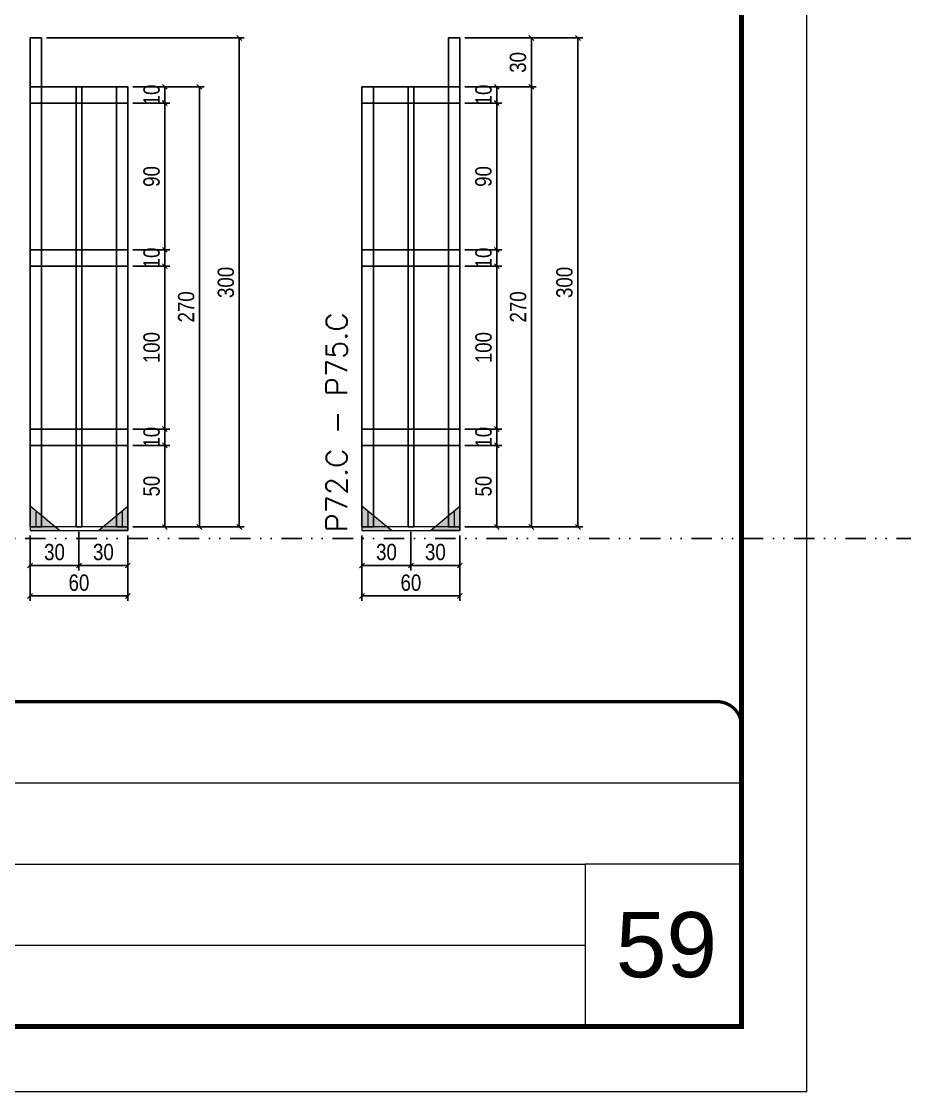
# Model space of a CAD drawing. Header units: millimetres. Extents: x 13777 to 27878, y -21631 to 6985.
# Drawn here: x 18587 to 19128, y -10145 to -9489 of the extents above; entities that cross this region are included whole.
import ezdxf

# ---------------------------------------------------------------- set-up
doc = ezdxf.new("R2010")
doc.units = ezdxf.units.MM
for name, pattern in [('CONTINUO', [0]), ('DASHED', [0.75, 0.5, -0.25]), ('DIVIDE2', [0.625, 0.25, -0.125, 0, -0.125, 0, -0.125]), ('HIDDEN', [0.375, 0.25, -0.125])]:
    doc.linetypes.add(name, pattern=pattern)
for name, color, linetype, lineweight in [('CARIMBO', 255, 'Continuous', 9), ('Folhas', 255, 'Continuous', 9), ('Madeira', 126, 'Continuous', 18), ('Sarr 2.2x7', 40, 'Continuous', 9), ('SARRAFO DE PRESSAO', 251, 'DASHED', 9), ('Texto Seção', 7, 'Continuous', 15)]:
    doc.layers.add(name, color=color, linetype=linetype, lineweight=lineweight)
for name, color, linetype in [('COTA', 241, 'Continuous'), ('Nível', 160, 'Continuous'), ('SARR_2.2x10', 60, 'Continuous'), ('SARR_3.5x7', 81, 'Continuous'), ('SARR_7x7', 40, 'Continuous')]:
    doc.layers.add(name, color=color, linetype=linetype)
doc.styles.add('ARIAL', font='arial.ttf')
doc.styles.add('COTA TECNICA', font='techl___.ttf', dxfattribs={"height": 10})
doc.styles.add('REGUA-120', font='ROMANS.shx', dxfattribs={"height": 15})
doc.dimstyles.new('PAINEL', dxfattribs={"dimtxt": 10, "dimasz": 3, "dimexe": 3, "dimexo": 3, "dimgap": 3, "dimtad": 1, "dimdec": 1, "dimzin": 12, "dimdsep": 46, "dimtxsty": 'COTA TECNICA', "dimblk1": 'OBLIQUE', "dimblk2": 'OBLIQUE', "dimsah": 1, "dimcen": 0.9, "dimclrd": 4, "dimclre": 4, "dimclrt": 240, "dimadec": 1, "dimazin": 3, "dimtfac": 1, "dimtdec": 1, "dimtmove": 0, "dimatfit": 3, "dimfxl": 1, "dimtolj": 1, "dimtzin": 12, "dimarcsym": 0})

# ---------------------------------------------------------------- blocks, each defined once
blk = doc.blocks.new('9999999999')
at = {"color": 30, "linetype": 'CONTINUO'}
for p, q in [((98564.56, 34379.64), (99583.98, 34379.64)), ((98564.56, 34329.83), (99487.98, 34329.83)), ((99583.98, 34329.83), (99487.98, 34329.83)), ((99487.98, 34329.83), (99487.98, 34230.21)), ((98564.56, 34280.02), (99487.98, 34280.02))]:
    blk.add_line(p, q, dxfattribs=at)
at = {"color": 30, "linetype": 'CONTINUO', "const_width": 2}
blk.add_lwpolyline([(99583.98, 34230.21), (99583.98, 34414.45, 0.414214), (99568.98, 34429.45), (98228.98, 34429.45, 0.414214), (98213.98, 34414.45), (98213.98, 34245.21, 0.414214), (98228.98, 34230.21), (99583.98, 34230.21)], format="xyb", dxfattribs=at)
at = {"layer": 'Folhas'}
blk.add_lwpolyline([(98138.98, 34190.21), (99623.98, 34190.21), (99623.98, 35240.21), (98138.98, 35240.21)], close=True, dxfattribs=at)
at = {"layer": 'Folhas', "color": 30, "const_width": 3}
blk.add_lwpolyline([(98213.98, 34230.21), (99583.98, 34230.21), (99583.98, 35200.21), (98213.98, 35200.21)], close=True, dxfattribs=at)
blk = doc.blocks.new('_Oblique')
at = {"color": 0, "linetype": 'ByBlock', "lineweight": -2}
blk.add_line((-0.5, -0.5), (0.5, 0.5), dxfattribs=at)
blk = doc.blocks.new('*D2602')
at = {"layer": 'COTA', "color": 4, "lineweight": -2, "transparency": 16777216}
for p, q in [((18592.03, -9804.04), (18592.03, -9844.22)), ((18652.03, -9804.04), (18652.03, -9844.22)), ((18652.03, -9841.22), (18592.03, -9841.22))]:
    blk.add_line(p, q, dxfattribs=at)
at = {"layer": 'Defpoints', "color": 0, "transparency": 16777216}
for p in [(18592.03, -9801.04), (18652.03, -9801.04), (18592.03, -9841.22)]:
    blk.add_point(p, dxfattribs=at)
at = {"layer": 'COTA', "color": 4, "lineweight": -2, "transparency": 16777216, "xscale": 3, "yscale": 3, "zscale": 3, "rotation": 180}
blk.add_blockref('_Oblique', (18592.03, -9841.22), dxfattribs=at)
at = {"layer": 'COTA', "color": 4, "lineweight": -2, "transparency": 16777216, "xscale": 3, "yscale": 3, "zscale": 3}
blk.add_blockref('_Oblique', (18652.03, -9841.22), dxfattribs=at)
at = {"layer": 'COTA', "color": 240, "transparency": 16777216, "insert": (18622.03, -9833.12), "char_height": 10, "attachment_point": 5, "style": 'COTA TECNICA'}
blk.add_mtext('\\A1;60', dxfattribs=at)
blk = doc.blocks.new('*D2603')
at = {"layer": 'COTA', "color": 4, "lineweight": -2, "transparency": 16777216}
for p, q in [((18655.03, -9748.84), (18677.73, -9748.84)), ((18674.73, -9798.84), (18674.73, -9748.84)), ((18655.03, -9798.84), (18677.73, -9798.84))]:
    blk.add_line(p, q, dxfattribs=at)
at = {"layer": 'Defpoints', "color": 0, "transparency": 16777216}
for p in [(18652.03, -9748.84), (18674.73, -9748.84), (18652.03, -9798.84)]:
    blk.add_point(p, dxfattribs=at)
at = {"layer": 'COTA', "color": 4, "lineweight": -2, "transparency": 16777216, "xscale": 3, "yscale": 3, "zscale": 3}
for p, rotation in [((18674.73, -9748.84), 90), ((18674.73, -9798.84), 270)]:
    blk.add_blockref('_Oblique', p, dxfattribs=dict(at, rotation=rotation))
at = {"layer": 'COTA', "color": 240, "transparency": 16777216, "insert": (18666.62, -9773.84), "char_height": 10, "attachment_point": 5, "rotation": 90, "style": 'COTA TECNICA'}
blk.add_mtext('\\A1;50', dxfattribs=at)
blk = doc.blocks.new('*D2604')
at = {"layer": 'COTA', "color": 4, "lineweight": -2, "transparency": 16777216}
for p, q in [((18655.03, -9738.84), (18677.73, -9738.84)), ((18674.73, -9748.84), (18674.73, -9738.84)), ((18655.03, -9748.84), (18677.73, -9748.84))]:
    blk.add_line(p, q, dxfattribs=at)
at = {"layer": 'Defpoints', "color": 0, "transparency": 16777216}
for p in [(18652.03, -9738.84), (18674.73, -9738.84), (18652.03, -9748.84)]:
    blk.add_point(p, dxfattribs=at)
at = {"layer": 'COTA', "color": 4, "lineweight": -2, "transparency": 16777216, "xscale": 3, "yscale": 3, "zscale": 3}
for p, rotation in [((18674.73, -9738.84), 90), ((18674.73, -9748.84), 270)]:
    blk.add_blockref('_Oblique', p, dxfattribs=dict(at, rotation=rotation))
at = {"layer": 'COTA', "color": 240, "transparency": 16777216, "insert": (18666.62, -9743.84), "char_height": 10, "attachment_point": 5, "rotation": 90, "style": 'COTA TECNICA'}
blk.add_mtext('\\A1;10', dxfattribs=at)
blk = doc.blocks.new('*D2605')
at = {"layer": 'COTA', "color": 4, "lineweight": -2, "transparency": 16777216}
for p, q in [((18655.03, -9638.84), (18677.73, -9638.84)), ((18674.73, -9738.84), (18674.73, -9638.84)), ((18655.03, -9738.84), (18677.73, -9738.84))]:
    blk.add_line(p, q, dxfattribs=at)
at = {"layer": 'Defpoints', "color": 0, "transparency": 16777216}
for p in [(18652.03, -9638.84), (18674.73, -9638.84), (18652.03, -9738.84)]:
    blk.add_point(p, dxfattribs=at)
at = {"layer": 'COTA', "color": 4, "lineweight": -2, "transparency": 16777216, "xscale": 3, "yscale": 3, "zscale": 3}
for p, rotation in [((18674.73, -9638.84), 90), ((18674.73, -9738.84), 270)]:
    blk.add_blockref('_Oblique', p, dxfattribs=dict(at, rotation=rotation))
at = {"layer": 'COTA', "color": 240, "transparency": 16777216, "insert": (18666.62, -9688.84), "char_height": 10, "attachment_point": 5, "rotation": 90, "style": 'COTA TECNICA'}
blk.add_mtext('\\A1;100', dxfattribs=at)
blk = doc.blocks.new('*D2606')
at = {"layer": 'COTA', "color": 4, "lineweight": -2, "transparency": 16777216}
for p, q in [((18655.03, -9628.84), (18677.73, -9628.84)), ((18674.73, -9638.84), (18674.73, -9628.84)), ((18655.03, -9638.84), (18677.73, -9638.84))]:
    blk.add_line(p, q, dxfattribs=at)
at = {"layer": 'Defpoints', "color": 0, "transparency": 16777216}
for p in [(18652.03, -9628.84), (18674.73, -9628.84), (18652.03, -9638.84)]:
    blk.add_point(p, dxfattribs=at)
at = {"layer": 'COTA', "color": 4, "lineweight": -2, "transparency": 16777216, "xscale": 3, "yscale": 3, "zscale": 3}
for p, rotation in [((18674.73, -9628.84), 90), ((18674.73, -9638.84), 270)]:
    blk.add_blockref('_Oblique', p, dxfattribs=dict(at, rotation=rotation))
at = {"layer": 'COTA', "color": 240, "transparency": 16777216, "insert": (18666.62, -9633.84), "char_height": 10, "attachment_point": 5, "rotation": 90, "style": 'COTA TECNICA'}
blk.add_mtext('\\A1;10', dxfattribs=at)
blk = doc.blocks.new('*D2607')
at = {"layer": 'COTA', "color": 4, "lineweight": -2, "transparency": 16777216}
for p, q in [((18655.03, -9538.84), (18677.73, -9538.84)), ((18674.73, -9628.84), (18674.73, -9538.84)), ((18655.03, -9628.84), (18677.73, -9628.84))]:
    blk.add_line(p, q, dxfattribs=at)
at = {"layer": 'Defpoints', "color": 0, "transparency": 16777216}
for p in [(18652.03, -9538.84), (18674.73, -9538.84), (18652.03, -9628.84)]:
    blk.add_point(p, dxfattribs=at)
at = {"layer": 'COTA', "color": 4, "lineweight": -2, "transparency": 16777216, "xscale": 3, "yscale": 3, "zscale": 3}
for p, rotation in [((18674.73, -9538.84), 90), ((18674.73, -9628.84), 270)]:
    blk.add_blockref('_Oblique', p, dxfattribs=dict(at, rotation=rotation))
at = {"layer": 'COTA', "color": 240, "transparency": 16777216, "insert": (18666.6, -9583.84), "char_height": 10, "attachment_point": 5, "rotation": 90, "style": 'COTA TECNICA'}
blk.add_mtext('\\A1;90', dxfattribs=at)
blk = doc.blocks.new('*D2608')
at = {"layer": 'COTA', "color": 4, "lineweight": -2, "transparency": 16777216}
for p, q in [((18655.03, -9528.84), (18698.94, -9528.84)), ((18695.94, -9798.88), (18695.94, -9528.84)), ((18655.03, -9798.88), (18698.94, -9798.88))]:
    blk.add_line(p, q, dxfattribs=at)
at = {"layer": 'Defpoints', "color": 0, "transparency": 16777216}
for p in [(18652.03, -9528.84), (18695.94, -9528.84), (18652.03, -9798.88)]:
    blk.add_point(p, dxfattribs=at)
at = {"layer": 'COTA', "color": 4, "lineweight": -2, "transparency": 16777216, "xscale": 3, "yscale": 3, "zscale": 3}
for p, rotation in [((18695.94, -9528.84), 90), ((18695.94, -9798.88), 270)]:
    blk.add_blockref('_Oblique', p, dxfattribs=dict(at, rotation=rotation))
at = {"layer": 'COTA', "color": 240, "transparency": 16777216, "insert": (18687.84, -9663.86), "char_height": 10, "attachment_point": 5, "rotation": 90, "style": 'COTA TECNICA'}
blk.add_mtext('\\A1;270', dxfattribs=at)
blk = doc.blocks.new('*D2609')
at = {"layer": 'COTA', "color": 4, "lineweight": -2, "transparency": 16777216}
for p, q in [((18655.03, -9528.81), (18677.73, -9528.81)), ((18674.73, -9538.81), (18674.73, -9528.81)), ((18655.03, -9538.81), (18677.73, -9538.81))]:
    blk.add_line(p, q, dxfattribs=at)
at = {"layer": 'Defpoints', "color": 0, "transparency": 16777216}
for p in [(18652.03, -9528.81), (18674.73, -9528.81), (18652.03, -9538.81)]:
    blk.add_point(p, dxfattribs=at)
at = {"layer": 'COTA', "color": 4, "lineweight": -2, "transparency": 16777216, "xscale": 3, "yscale": 3, "zscale": 3}
for p, rotation in [((18674.73, -9528.81), 90), ((18674.73, -9538.81), 270)]:
    blk.add_blockref('_Oblique', p, dxfattribs=dict(at, rotation=rotation))
at = {"layer": 'COTA', "color": 240, "transparency": 16777216, "insert": (18666.62, -9533.81), "char_height": 10, "attachment_point": 5, "rotation": 90, "style": 'COTA TECNICA'}
blk.add_mtext('\\A1;10', dxfattribs=at)
blk = doc.blocks.new('*D2610')
at = {"layer": 'COTA', "color": 4, "lineweight": -2, "transparency": 16777216}
for p, q in [((18622.03, -9801.84), (18622.03, -9825.54)), ((18592.03, -9804.04), (18592.03, -9825.54)), ((18592.03, -9822.54), (18622.03, -9822.54))]:
    blk.add_line(p, q, dxfattribs=at)
at = {"layer": 'Defpoints', "color": 0, "transparency": 16777216}
for p in [(18592.03, -9801.04), (18622.03, -9798.84), (18622.03, -9822.54)]:
    blk.add_point(p, dxfattribs=at)
at = {"layer": 'COTA', "color": 4, "lineweight": -2, "transparency": 16777216, "xscale": 3, "yscale": 3, "zscale": 3, "rotation": 180}
blk.add_blockref('_Oblique', (18592.03, -9822.54), dxfattribs=at)
at = {"layer": 'COTA', "color": 4, "lineweight": -2, "transparency": 16777216, "xscale": 3, "yscale": 3, "zscale": 3}
blk.add_blockref('_Oblique', (18622.03, -9822.54), dxfattribs=at)
at = {"layer": 'COTA', "color": 240, "transparency": 16777216, "insert": (18607.03, -9814.32), "char_height": 10, "attachment_point": 5, "style": 'COTA TECNICA'}
blk.add_mtext('\\A1;30', dxfattribs=at)
blk = doc.blocks.new('*D2611')
at = {"layer": 'COTA', "color": 4, "lineweight": -2, "transparency": 16777216}
for p, q in [((18622.03, -9801.84), (18622.03, -9825.54)), ((18652.03, -9804.04), (18652.03, -9825.54)), ((18622.03, -9822.54), (18652.03, -9822.54))]:
    blk.add_line(p, q, dxfattribs=at)
at = {"layer": 'Defpoints', "color": 0, "transparency": 16777216}
for p in [(18622.03, -9798.84), (18652.03, -9801.04), (18652.03, -9822.54)]:
    blk.add_point(p, dxfattribs=at)
at = {"layer": 'COTA', "color": 4, "lineweight": -2, "transparency": 16777216, "xscale": 3, "yscale": 3, "zscale": 3, "rotation": 180}
blk.add_blockref('_Oblique', (18622.03, -9822.54), dxfattribs=at)
at = {"layer": 'COTA', "color": 4, "lineweight": -2, "transparency": 16777216, "xscale": 3, "yscale": 3, "zscale": 3}
blk.add_blockref('_Oblique', (18652.03, -9822.54), dxfattribs=at)
at = {"layer": 'COTA', "color": 240, "transparency": 16777216, "insert": (18637.03, -9814.32), "char_height": 10, "attachment_point": 5, "style": 'COTA TECNICA'}
blk.add_mtext('\\A1;30', dxfattribs=at)
blk = doc.blocks.new('*D2612')
at = {"layer": 'COTA', "color": 4, "lineweight": -2, "transparency": 16777216}
for p, q in [((18795.66, -9804.04), (18795.66, -9844.22)), ((18855.66, -9804.04), (18855.66, -9844.22)), ((18855.66, -9841.22), (18795.66, -9841.22))]:
    blk.add_line(p, q, dxfattribs=at)
at = {"layer": 'Defpoints', "color": 0, "transparency": 16777216}
for p in [(18795.66, -9801.04), (18855.66, -9801.04), (18795.66, -9841.22)]:
    blk.add_point(p, dxfattribs=at)
at = {"layer": 'COTA', "color": 4, "lineweight": -2, "transparency": 16777216, "xscale": 3, "yscale": 3, "zscale": 3, "rotation": 180}
blk.add_blockref('_Oblique', (18795.66, -9841.22), dxfattribs=at)
at = {"layer": 'COTA', "color": 4, "lineweight": -2, "transparency": 16777216, "xscale": 3, "yscale": 3, "zscale": 3}
blk.add_blockref('_Oblique', (18855.66, -9841.22), dxfattribs=at)
at = {"layer": 'COTA', "color": 240, "transparency": 16777216, "insert": (18825.66, -9833.12), "char_height": 10, "attachment_point": 5, "style": 'COTA TECNICA'}
blk.add_mtext('\\A1;60', dxfattribs=at)
blk = doc.blocks.new('*D2613')
at = {"layer": 'COTA', "color": 4, "lineweight": -2, "transparency": 16777216}
for p, q in [((18858.66, -9748.84), (18881.36, -9748.84)), ((18878.36, -9798.84), (18878.36, -9748.84)), ((18858.66, -9798.84), (18881.36, -9798.84))]:
    blk.add_line(p, q, dxfattribs=at)
at = {"layer": 'Defpoints', "color": 0, "transparency": 16777216}
for p in [(18855.66, -9748.84), (18878.36, -9748.84), (18855.66, -9798.84)]:
    blk.add_point(p, dxfattribs=at)
at = {"layer": 'COTA', "color": 4, "lineweight": -2, "transparency": 16777216, "xscale": 3, "yscale": 3, "zscale": 3}
for p, rotation in [((18878.36, -9748.84), 90), ((18878.36, -9798.84), 270)]:
    blk.add_blockref('_Oblique', p, dxfattribs=dict(at, rotation=rotation))
at = {"layer": 'COTA', "color": 240, "transparency": 16777216, "insert": (18870.25, -9773.84), "char_height": 10, "attachment_point": 5, "rotation": 90, "style": 'COTA TECNICA'}
blk.add_mtext('\\A1;50', dxfattribs=at)
blk = doc.blocks.new('*D2614')
at = {"layer": 'COTA', "color": 4, "lineweight": -2, "transparency": 16777216}
for p, q in [((18858.66, -9738.84), (18881.36, -9738.84)), ((18878.36, -9748.84), (18878.36, -9738.84)), ((18858.66, -9748.84), (18881.36, -9748.84))]:
    blk.add_line(p, q, dxfattribs=at)
at = {"layer": 'Defpoints', "color": 0, "transparency": 16777216}
for p in [(18855.66, -9738.84), (18878.36, -9738.84), (18855.66, -9748.84)]:
    blk.add_point(p, dxfattribs=at)
at = {"layer": 'COTA', "color": 4, "lineweight": -2, "transparency": 16777216, "xscale": 3, "yscale": 3, "zscale": 3}
for p, rotation in [((18878.36, -9738.84), 90), ((18878.36, -9748.84), 270)]:
    blk.add_blockref('_Oblique', p, dxfattribs=dict(at, rotation=rotation))
at = {"layer": 'COTA', "color": 240, "transparency": 16777216, "insert": (18870.25, -9743.84), "char_height": 10, "attachment_point": 5, "rotation": 90, "style": 'COTA TECNICA'}
blk.add_mtext('\\A1;10', dxfattribs=at)
blk = doc.blocks.new('*D2615')
at = {"layer": 'COTA', "color": 4, "lineweight": -2, "transparency": 16777216}
for p, q in [((18858.66, -9638.84), (18881.36, -9638.84)), ((18878.36, -9738.84), (18878.36, -9638.84)), ((18858.66, -9738.84), (18881.36, -9738.84))]:
    blk.add_line(p, q, dxfattribs=at)
at = {"layer": 'Defpoints', "color": 0, "transparency": 16777216}
for p in [(18855.66, -9638.84), (18878.36, -9638.84), (18855.66, -9738.84)]:
    blk.add_point(p, dxfattribs=at)
at = {"layer": 'COTA', "color": 4, "lineweight": -2, "transparency": 16777216, "xscale": 3, "yscale": 3, "zscale": 3}
for p, rotation in [((18878.36, -9638.84), 90), ((18878.36, -9738.84), 270)]:
    blk.add_blockref('_Oblique', p, dxfattribs=dict(at, rotation=rotation))
at = {"layer": 'COTA', "color": 240, "transparency": 16777216, "insert": (18870.25, -9688.84), "char_height": 10, "attachment_point": 5, "rotation": 90, "style": 'COTA TECNICA'}
blk.add_mtext('\\A1;100', dxfattribs=at)
blk = doc.blocks.new('*D2616')
at = {"layer": 'COTA', "color": 4, "lineweight": -2, "transparency": 16777216}
for p, q in [((18858.66, -9628.84), (18881.36, -9628.84)), ((18878.36, -9638.84), (18878.36, -9628.84)), ((18858.66, -9638.84), (18881.36, -9638.84))]:
    blk.add_line(p, q, dxfattribs=at)
at = {"layer": 'Defpoints', "color": 0, "transparency": 16777216}
for p in [(18855.66, -9628.84), (18878.36, -9628.84), (18855.66, -9638.84)]:
    blk.add_point(p, dxfattribs=at)
at = {"layer": 'COTA', "color": 4, "lineweight": -2, "transparency": 16777216, "xscale": 3, "yscale": 3, "zscale": 3}
for p, rotation in [((18878.36, -9628.84), 90), ((18878.36, -9638.84), 270)]:
    blk.add_blockref('_Oblique', p, dxfattribs=dict(at, rotation=rotation))
at = {"layer": 'COTA', "color": 240, "transparency": 16777216, "insert": (18870.25, -9633.84), "char_height": 10, "attachment_point": 5, "rotation": 90, "style": 'COTA TECNICA'}
blk.add_mtext('\\A1;10', dxfattribs=at)
blk = doc.blocks.new('*D2617')
at = {"layer": 'COTA', "color": 4, "lineweight": -2, "transparency": 16777216}
for p, q in [((18858.66, -9538.84), (18881.36, -9538.84)), ((18878.36, -9628.84), (18878.36, -9538.84)), ((18858.66, -9628.84), (18881.36, -9628.84))]:
    blk.add_line(p, q, dxfattribs=at)
at = {"layer": 'Defpoints', "color": 0, "transparency": 16777216}
for p in [(18855.66, -9538.84), (18878.36, -9538.84), (18855.66, -9628.84)]:
    blk.add_point(p, dxfattribs=at)
at = {"layer": 'COTA', "color": 4, "lineweight": -2, "transparency": 16777216, "xscale": 3, "yscale": 3, "zscale": 3}
for p, rotation in [((18878.36, -9538.84), 90), ((18878.36, -9628.84), 270)]:
    blk.add_blockref('_Oblique', p, dxfattribs=dict(at, rotation=rotation))
at = {"layer": 'COTA', "color": 240, "transparency": 16777216, "insert": (18870.22, -9583.84), "char_height": 10, "attachment_point": 5, "rotation": 90, "style": 'COTA TECNICA'}
blk.add_mtext('\\A1;90', dxfattribs=at)
blk = doc.blocks.new('*D2618')
at = {"layer": 'COTA', "color": 4, "lineweight": -2, "transparency": 16777216}
for p, q in [((18858.66, -9528.84), (18902.57, -9528.84)), ((18899.57, -9798.88), (18899.57, -9528.84)), ((18858.66, -9798.88), (18902.57, -9798.88))]:
    blk.add_line(p, q, dxfattribs=at)
at = {"layer": 'Defpoints', "color": 0, "transparency": 16777216}
for p in [(18855.66, -9528.84), (18899.57, -9528.84), (18855.66, -9798.88)]:
    blk.add_point(p, dxfattribs=at)
at = {"layer": 'COTA', "color": 4, "lineweight": -2, "transparency": 16777216, "xscale": 3, "yscale": 3, "zscale": 3}
for p, rotation in [((18899.57, -9528.84), 90), ((18899.57, -9798.88), 270)]:
    blk.add_blockref('_Oblique', p, dxfattribs=dict(at, rotation=rotation))
at = {"layer": 'COTA', "color": 240, "transparency": 16777216, "insert": (18891.47, -9663.86), "char_height": 10, "attachment_point": 5, "rotation": 90, "style": 'COTA TECNICA'}
blk.add_mtext('\\A1;270', dxfattribs=at)
blk = doc.blocks.new('*D2619')
at = {"layer": 'COTA', "color": 4, "lineweight": -2, "transparency": 16777216}
for p, q in [((18858.66, -9528.81), (18881.35, -9528.81)), ((18878.35, -9538.81), (18878.35, -9528.81)), ((18858.66, -9538.81), (18881.35, -9538.81))]:
    blk.add_line(p, q, dxfattribs=at)
at = {"layer": 'Defpoints', "color": 0, "transparency": 16777216}
for p in [(18855.66, -9528.81), (18878.35, -9528.81), (18855.66, -9538.81)]:
    blk.add_point(p, dxfattribs=at)
at = {"layer": 'COTA', "color": 4, "lineweight": -2, "transparency": 16777216, "xscale": 3, "yscale": 3, "zscale": 3}
for p, rotation in [((18878.35, -9528.81), 90), ((18878.35, -9538.81), 270)]:
    blk.add_blockref('_Oblique', p, dxfattribs=dict(at, rotation=rotation))
at = {"layer": 'COTA', "color": 240, "transparency": 16777216, "insert": (18870.25, -9533.81), "char_height": 10, "attachment_point": 5, "rotation": 90, "style": 'COTA TECNICA'}
blk.add_mtext('\\A1;10', dxfattribs=at)
blk = doc.blocks.new('*D2620')
at = {"layer": 'COTA', "color": 4, "lineweight": -2, "transparency": 16777216}
for p, q in [((18825.66, -9801.84), (18825.66, -9825.54)), ((18795.66, -9804.04), (18795.66, -9825.54)), ((18795.66, -9822.54), (18825.66, -9822.54))]:
    blk.add_line(p, q, dxfattribs=at)
at = {"layer": 'Defpoints', "color": 0, "transparency": 16777216}
for p in [(18795.66, -9801.04), (18825.66, -9798.84), (18825.66, -9822.54)]:
    blk.add_point(p, dxfattribs=at)
at = {"layer": 'COTA', "color": 4, "lineweight": -2, "transparency": 16777216, "xscale": 3, "yscale": 3, "zscale": 3, "rotation": 180}
blk.add_blockref('_Oblique', (18795.66, -9822.54), dxfattribs=at)
at = {"layer": 'COTA', "color": 4, "lineweight": -2, "transparency": 16777216, "xscale": 3, "yscale": 3, "zscale": 3}
blk.add_blockref('_Oblique', (18825.66, -9822.54), dxfattribs=at)
at = {"layer": 'COTA', "color": 240, "transparency": 16777216, "insert": (18810.66, -9814.32), "char_height": 10, "attachment_point": 5, "style": 'COTA TECNICA'}
blk.add_mtext('\\A1;30', dxfattribs=at)
blk = doc.blocks.new('*D2621')
at = {"layer": 'COTA', "color": 4, "lineweight": -2, "transparency": 16777216}
for p, q in [((18825.66, -9801.84), (18825.66, -9825.54)), ((18855.66, -9804.04), (18855.66, -9825.54)), ((18825.66, -9822.54), (18855.66, -9822.54))]:
    blk.add_line(p, q, dxfattribs=at)
at = {"layer": 'Defpoints', "color": 0, "transparency": 16777216}
for p in [(18825.66, -9798.84), (18855.66, -9801.04), (18855.66, -9822.54)]:
    blk.add_point(p, dxfattribs=at)
at = {"layer": 'COTA', "color": 4, "lineweight": -2, "transparency": 16777216, "xscale": 3, "yscale": 3, "zscale": 3, "rotation": 180}
blk.add_blockref('_Oblique', (18825.66, -9822.54), dxfattribs=at)
at = {"layer": 'COTA', "color": 4, "lineweight": -2, "transparency": 16777216, "xscale": 3, "yscale": 3, "zscale": 3}
blk.add_blockref('_Oblique', (18855.66, -9822.54), dxfattribs=at)
at = {"layer": 'COTA', "color": 240, "transparency": 16777216, "insert": (18840.66, -9814.32), "char_height": 10, "attachment_point": 5, "style": 'COTA TECNICA'}
blk.add_mtext('\\A1;30', dxfattribs=at)
blk = doc.blocks.new('*D2622')
at = {"layer": 'COTA', "color": 4, "lineweight": -2, "transparency": 16777216}
for p, q in [((18602.03, -9498.84), (18723.41, -9498.84)), ((18720.41, -9798.84), (18720.41, -9498.84)), ((18655.03, -9798.84), (18723.41, -9798.84))]:
    blk.add_line(p, q, dxfattribs=at)
at = {"layer": 'Defpoints', "color": 0, "transparency": 16777216}
for p in [(18599.03, -9498.84), (18720.41, -9498.84), (18652.03, -9798.84)]:
    blk.add_point(p, dxfattribs=at)
at = {"layer": 'COTA', "color": 4, "lineweight": -2, "transparency": 16777216, "xscale": 3, "yscale": 3, "zscale": 3}
for p, rotation in [((18720.41, -9498.84), 90), ((18720.41, -9798.84), 270)]:
    blk.add_blockref('_Oblique', p, dxfattribs=dict(at, rotation=rotation))
at = {"layer": 'COTA', "color": 240, "transparency": 16777216, "insert": (18712.19, -9648.84), "char_height": 10, "attachment_point": 5, "rotation": 90, "style": 'COTA TECNICA'}
blk.add_mtext('\\A1;300', dxfattribs=at)
blk = doc.blocks.new('*D2623')
at = {"layer": 'COTA', "color": 4, "lineweight": -2, "transparency": 16777216}
for p, q in [((18858.66, -9498.84), (18931.1, -9498.84)), ((18928.1, -9498.84), (18928.1, -9798.84)), ((18858.66, -9798.84), (18931.1, -9798.84))]:
    blk.add_line(p, q, dxfattribs=at)
at = {"layer": 'Defpoints', "color": 0, "transparency": 16777216}
for p in [(18855.66, -9498.84), (18855.66, -9798.84), (18928.1, -9798.84)]:
    blk.add_point(p, dxfattribs=at)
at = {"layer": 'COTA', "color": 4, "lineweight": -2, "transparency": 16777216, "xscale": 3, "yscale": 3, "zscale": 3}
for p, rotation in [((18928.1, -9498.84), 90), ((18928.1, -9798.84), 270)]:
    blk.add_blockref('_Oblique', p, dxfattribs=dict(at, rotation=rotation))
at = {"layer": 'COTA', "color": 240, "transparency": 16777216, "insert": (18919.88, -9648.84), "char_height": 10, "attachment_point": 5, "rotation": 90, "style": 'COTA TECNICA'}
blk.add_mtext('\\A1;300', dxfattribs=at)
blk = doc.blocks.new('*D2624')
at = {"layer": 'COTA', "color": 4, "lineweight": -2, "transparency": 16777216}
for p, q in [((18858.66, -9498.84), (18902.57, -9498.84)), ((18899.57, -9528.84), (18899.57, -9498.84)), ((18858.66, -9528.84), (18902.57, -9528.84))]:
    blk.add_line(p, q, dxfattribs=at)
at = {"layer": 'Defpoints', "color": 0, "transparency": 16777216}
for p in [(18855.66, -9498.84), (18899.57, -9498.84), (18855.66, -9528.84)]:
    blk.add_point(p, dxfattribs=at)
at = {"layer": 'COTA', "color": 4, "lineweight": -2, "transparency": 16777216, "xscale": 3, "yscale": 3, "zscale": 3}
for p, rotation in [((18899.57, -9498.84), 90), ((18899.57, -9528.84), 270)]:
    blk.add_blockref('_Oblique', p, dxfattribs=dict(at, rotation=rotation))
at = {"layer": 'COTA', "color": 240, "transparency": 16777216, "insert": (18891.35, -9513.84), "char_height": 10, "attachment_point": 5, "rotation": 90, "style": 'COTA TECNICA'}
blk.add_mtext('\\A1;30', dxfattribs=at)

msp = doc.modelspace()

# ---------------------------------------------------------------- hatches: boundary and pattern name
at = {"layer": 'Madeira'}
h = msp.add_hatch(color=252, dxfattribs=at)
h.dxf.hatch_style = 2
h.paths.add_polyline_path([(18592.03, -9786.04), (18592.03, -9801.04), (18610.03, -9801.04)])
h = msp.add_hatch(color=252, dxfattribs=at)
h.dxf.hatch_style = 2
h.paths.add_polyline_path([(18652.03, -9786.04), (18652.03, -9801.04), (18634.03, -9801.04)])
h = msp.add_hatch(color=252, dxfattribs=at)
h.dxf.hatch_style = 2
h.paths.add_polyline_path([(18795.66, -9786.04), (18795.66, -9801.04), (18813.66, -9801.04)])
h = msp.add_hatch(color=252, dxfattribs=at)
h.dxf.hatch_style = 2
h.paths.add_polyline_path([(18855.66, -9786.04), (18855.66, -9801.04), (18837.66, -9801.04)])

# ---------------------------------------------------------------- linework, layer by layer
at = {"layer": 'Madeira', "color": 1, "linetype": 'HIDDEN'}
for p, q in [((18595.53, -9789.54), (18595.53, -9798.84)), ((18595.53, -9789.54), (18595.53, -9798.84)), ((18648.53, -9789.54), (18648.53, -9798.84)), ((18648.53, -9789.54), (18648.53, -9798.84)), ((18799.16, -9789.54), (18799.16, -9798.84)), ((18799.16, -9789.54), (18799.16, -9798.84)), ((18852.16, -9789.54), (18852.16, -9798.84)), ((18852.16, -9789.54), (18852.16, -9798.84))]:
    msp.add_line(p, q, dxfattribs=at)
at = {"layer": 'Madeira'}
for p, q in [((18592.03, -9798.84), (18592.03, -9801.04)), ((18592.03, -9798.84), (18592.03, -9801.04)), ((18592.03, -9798.84), (18592.03, -9801.04)), ((18795.66, -9798.84), (18795.66, -9801.04)), ((18795.66, -9798.84), (18795.66, -9801.04)), ((18795.66, -9798.84), (18795.66, -9801.04))]:
    msp.add_line(p, q, dxfattribs=at)
at = {"layer": 'Madeira', "color": 0}
for points in [[(18592.03, -9786.04), (18592.03, -9801.04), (18610.03, -9801.04), (18592.03, -9786.04)], [(18652.03, -9786.04), (18652.03, -9801.04), (18634.03, -9801.04), (18652.03, -9786.04)], [(18795.66, -9786.04), (18795.66, -9801.04), (18813.66, -9801.04), (18795.66, -9786.04)], [(18855.66, -9786.04), (18855.66, -9801.04), (18837.66, -9801.04), (18855.66, -9786.04)]]:
    msp.add_lwpolyline(points, dxfattribs=at)
at = {"layer": 'Nível', "color": 4, "linetype": 'DIVIDE2', "ltscale": 50}
msp.add_line((13777.11, -9806.04), (21531.15, -9806.04), dxfattribs=at)
at = {"layer": 'Sarr 2.2x7'}
for points in [[(18652.03, -9798.84), (18592.03, -9798.84), (18592.03, -9801.04), (18652.03, -9801.04)], [(18652.03, -9798.84), (18592.03, -9798.84), (18592.03, -9801.04), (18652.03, -9801.04)], [(18855.66, -9798.84), (18795.66, -9798.84), (18795.66, -9801.04), (18855.66, -9801.04)], [(18855.66, -9798.84), (18795.66, -9798.84), (18795.66, -9801.04), (18855.66, -9801.04)]]:
    msp.add_lwpolyline(points, close=True, dxfattribs=at)
at = {"layer": 'SARR_2.2x10'}
for points in [[(18592.03, -9528.84), (18652.03, -9528.84), (18652.03, -9538.84), (18592.03, -9538.84)], [(18795.66, -9528.84), (18855.66, -9528.84), (18855.66, -9538.84), (18795.66, -9538.84)], [(18592.03, -9628.84), (18652.03, -9628.84), (18652.03, -9638.84), (18592.03, -9638.84)], [(18795.66, -9628.84), (18855.66, -9628.84), (18855.66, -9638.84), (18795.66, -9638.84)], [(18592.03, -9738.84), (18652.03, -9738.84), (18652.03, -9748.84), (18592.03, -9748.84)], [(18795.66, -9738.84), (18855.66, -9738.84), (18855.66, -9748.84), (18795.66, -9748.84)]]:
    msp.add_lwpolyline(points, close=True, dxfattribs=at)
at = {"layer": 'SARR_3.5x7'}
for p, q in [((18620.28, -9798.84), (18620.28, -9528.88)), ((18620.28, -9528.88), (18622.03, -9528.88)), ((18623.78, -9528.88), (18622.03, -9528.88)), ((18623.78, -9798.84), (18623.78, -9528.88)), ((18823.91, -9798.84), (18823.91, -9528.88)), ((18823.91, -9528.88), (18825.66, -9528.88)), ((18827.41, -9528.88), (18825.66, -9528.88)), ((18827.41, -9798.84), (18827.41, -9528.88)), ((18620.28, -9798.84), (18622.03, -9798.84)), ((18623.78, -9798.84), (18622.03, -9798.84)), ((18823.91, -9798.84), (18825.66, -9798.84)), ((18827.41, -9798.84), (18825.66, -9798.84))]:
    msp.add_line(p, q, dxfattribs=at)
at = {"layer": 'SARR_7x7'}
for points in [[(18592.03, -9798.84), (18599.03, -9798.84), (18599.03, -9498.84), (18592.03, -9498.84)], [(18848.66, -9798.84), (18855.66, -9798.84), (18855.66, -9498.84), (18848.66, -9498.84)], [(18645.03, -9798.84), (18652.03, -9798.84), (18652.03, -9528.84), (18645.03, -9528.84)], [(18795.66, -9798.84), (18802.66, -9798.84), (18802.66, -9528.84), (18795.66, -9528.84)]]:
    msp.add_lwpolyline(points, close=True, dxfattribs=at)

# ---------------------------------------------------------------- block references
at = {"layer": 'SARRAFO DE PRESSAO', "color": 6, "linetype": 'ByBlock'}
msp.add_blockref('9999999999', (-80555.51, -44335.53), dxfattribs=at)

# ---------------------------------------------------------------- texts
at = {"layer": 'CARIMBO', "style": 'ARIAL'}
msp.add_text('59', height=40, dxfattribs=at).set_placement((18951.33, -10075.18))
at = {"layer": 'Texto Seção', "style": 'REGUA-120'}
msp.add_text('P72.C - P75.C', height=13, rotation=90, dxfattribs=at).set_placement((18786.58, -9802.15))

# ---------------------------------------------------------------- dimensions: what is measured, and where the dimension line sits
at = {"layer": 'COTA'}
for base, p1, p2, angle, picture, middle in [((18720.41, -9498.84), (18652.03, -9798.84), (18599.03, -9498.84), 90, '*D2622', (18712.19, -9648.84)), ((18928.1, -9798.84), (18855.66, -9498.84), (18855.66, -9798.84), 90, '*D2623', (18919.88, -9648.84)), ((18899.57, -9498.84), (18855.66, -9528.84), (18855.66, -9498.84), 90, '*D2624', (18891.35, -9513.84)), ((18674.73, -9538.84), (18652.03, -9628.84), (18652.03, -9538.84), 90, '*D2607', (18666.6, -9583.84)), ((18878.36, -9538.84), (18855.66, -9628.84), (18855.66, -9538.84), 90, '*D2617', (18870.22, -9583.84)), ((18674.73, -9638.84), (18652.03, -9738.84), (18652.03, -9638.84), 90, '*D2605', (18666.62, -9688.84)), ((18878.36, -9638.84), (18855.66, -9738.84), (18855.66, -9638.84), 90, '*D2615', (18870.25, -9688.84)), ((18674.73, -9748.84), (18652.03, -9798.84), (18652.03, -9748.84), 90, '*D2603', (18666.62, -9773.84)), ((18878.36, -9748.84), (18855.66, -9798.84), (18855.66, -9748.84), 90, '*D2613', (18870.25, -9773.84)), ((18592.03, -9841.22), (18652.03, -9801.04), (18592.03, -9801.04), 180, '*D2602', (18622.03, -9833.12)), ((18795.66, -9841.22), (18855.66, -9801.04), (18795.66, -9801.04), 180, '*D2612', (18825.66, -9833.12))]:
    dim = msp.add_linear_dim(base=base, p1=p1, p2=p2, angle=angle, dimstyle='PAINEL', override={"dimtmove": 1}, dxfattribs=at)
    dim.commit()
    dim.dimension.update_dxf_attribs({"geometry": picture, "text_midpoint": middle})
for base, p1, p2, picture, middle in [((18674.73, -9528.81), (18652.03, -9538.81), (18652.03, -9528.81), '*D2609', (18674.73, -9533.81)), ((18695.94, -9528.84), (18652.03, -9798.88), (18652.03, -9528.84), '*D2608', (18695.94, -9663.86)), ((18878.35, -9528.81), (18855.66, -9538.81), (18855.66, -9528.81), '*D2619', (18878.35, -9533.81)), ((18899.57, -9528.84), (18855.66, -9798.88), (18855.66, -9528.84), '*D2618', (18899.57, -9663.86)), ((18674.73, -9628.84), (18652.03, -9638.84), (18652.03, -9628.84), '*D2606', (18674.73, -9633.84)), ((18878.36, -9628.84), (18855.66, -9638.84), (18855.66, -9628.84), '*D2616', (18878.36, -9633.84)), ((18674.73, -9738.84), (18652.03, -9748.84), (18652.03, -9738.84), '*D2604', (18674.73, -9743.84)), ((18878.36, -9738.84), (18855.66, -9748.84), (18855.66, -9738.84), '*D2614', (18878.36, -9743.84))]:
    dim = msp.add_linear_dim(base=base, p1=p1, p2=p2, angle=90, dimstyle='PAINEL', override={"dimtmove": 1}, dxfattribs=at)
    dim.commit()
    dim.dimension.update_dxf_attribs({"geometry": picture, "text_midpoint": middle, "dimtype": 160})
for base, p1, p2, picture, middle in [((18622.03, -9822.54), (18592.03, -9801.04), (18622.03, -9798.84), '*D2610', (18607.03, -9814.32)), ((18652.03, -9822.54), (18622.03, -9798.84), (18652.03, -9801.04), '*D2611', (18637.03, -9814.32)), ((18825.66, -9822.54), (18795.66, -9801.04), (18825.66, -9798.84), '*D2620', (18810.66, -9814.32)), ((18855.66, -9822.54), (18825.66, -9798.84), (18855.66, -9801.04), '*D2621', (18840.66, -9814.32))]:
    dim = msp.add_linear_dim(base=base, p1=p1, p2=p2, dimstyle='PAINEL', override={"dimtmove": 1}, dxfattribs=at)
    dim.commit()
    dim.dimension.update_dxf_attribs({"geometry": picture, "text_midpoint": middle})

doc.saveas('drawing.dxf')
